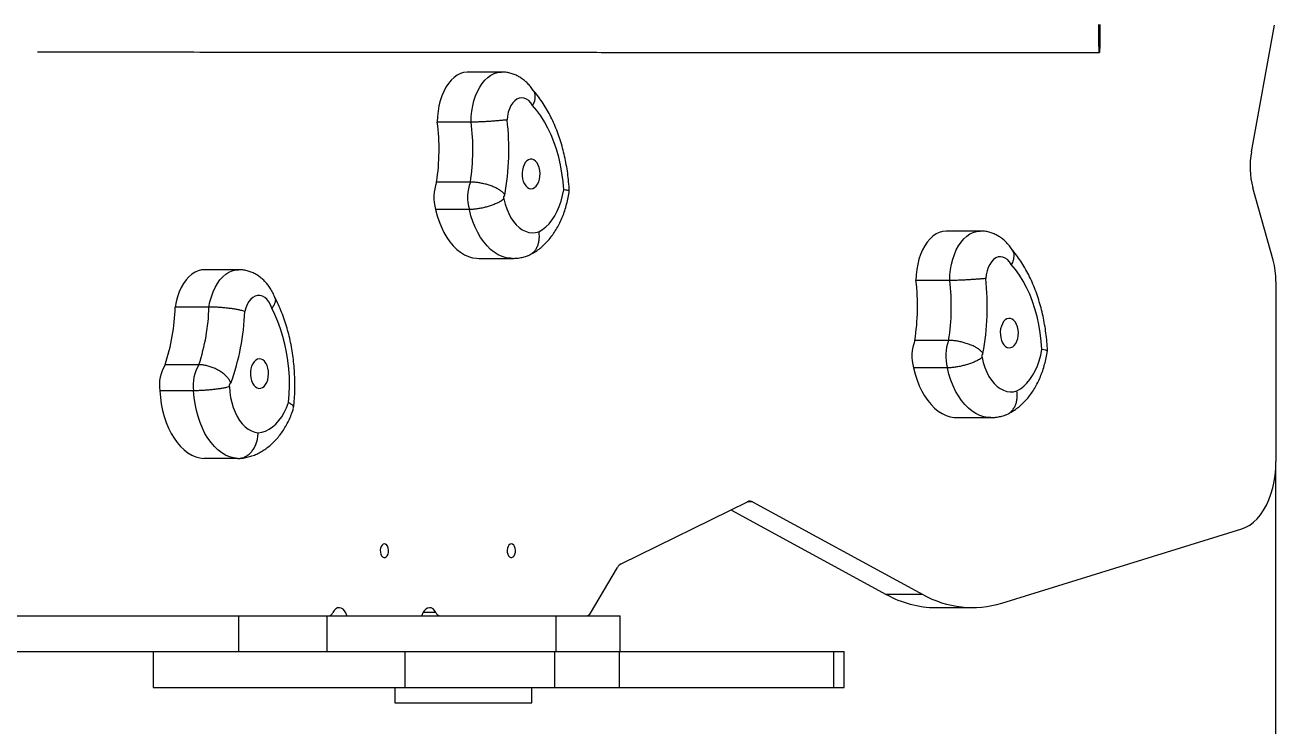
# Model space of a CAD drawing. Header units: millimetres. Extents: x -5960 to 5379, y -4374 to 3849.
# Drawn here: x 3148 to 3879, y 251 to 660 of the extents above; entities that cross this region are included whole.
import ezdxf

# ---------------------------------------------------------------- set-up
doc = ezdxf.new("R2010")
doc.units = ezdxf.units.MM
doc.layers.add('DIKOM_ОБЪЕКТ', color=7, linetype='Continuous')
doc.layers.add('DIKOM_РАЗМЕР_ОБЪЕКТА', color=7, linetype='Continuous')
doc.styles.add('style1', font='arial.ttf', dxfattribs={"width": 0.8})
doc.dimstyles.new('1-50', dxfattribs={"dimtxt": 300, "dimasz": 200, "dimexe": 100, "dimexo": 0, "dimgap": 100, "dimtad": 1, "dimtxsty": 'style1', "dimcen": 200, "dimclrd": 7, "dimclre": 7, "dimclrt": 7, "dimadec": 1, "dimazin": 2, "dimtfac": 1, "dimtmove": 0, "dimatfit": 2, "dimfxl": 0, "dimlwd": 25, "dimlwe": 18, "dimarcsym": 0})

# ---------------------------------------------------------------- blocks, each defined once
blk = doc.blocks.new('*D10')
at = {"layer": 'Defpoints', "color": 0, "transparency": 16777216}
for p in [(3878.62, 405.09), (-2876.93, -459.72), (3878.62, -2693.66)]:
    blk.add_point(p, dxfattribs=at)
at = {"layer": 'DIKOM_РАЗМЕР_ОБЪЕКТА', "color": 7, "lineweight": 18, "transparency": 16777216}
for p, q in [((3878.62, 405.09), (3878.62, -2793.66)), ((-2876.93, -459.72), (-2876.93, -2793.66))]:
    blk.add_line(p, q, dxfattribs=at)
at = {"layer": 'DIKOM_РАЗМЕР_ОБЪЕКТА', "color": 7, "lineweight": 25, "transparency": 16777216}
blk.add_line((-2676.93, -2693.66), (3678.62, -2693.66), dxfattribs=at)
at = {"layer": 'DIKOM_РАЗМЕР_ОБЪЕКТА', "color": 7, "transparency": 16777216}
for points in [[(-2676.93, -2660.33), (-2676.93, -2726.99), (-2876.93, -2693.66)], [(3678.62, -2660.33), (3678.62, -2726.99), (3878.62, -2693.66)]]:
    blk.add_solid(points, dxfattribs=at)
at = {"layer": 'DIKOM_РАЗМЕР_ОБЪЕКТА', "color": 7, "transparency": 16777216, "insert": (-142.96, -2440.49), "char_height": 300, "attachment_point": 5, "style": 'style1'}
blk.add_mtext('6750', dxfattribs=at)

msp = doc.modelspace()

# ---------------------------------------------------------------- linework, layer by layer
at = {"layer": 'DIKOM_ОБЪЕКТ', "color": 7, "linetype": 'Continuous', "lineweight": 15}
for p, q in [((3864.44, 586.248), (3878.051, 660.31)), ((3426.113, 632.788), (3406.364, 632.788)), ((3408.329, 603.546), (3388.579, 603.546)), ((3407.928, 568.513), (3388.178, 568.513)), ((3877.171, 522.76), (3865.32, 565.2)), ((3407.291, 552.479), (3387.541, 552.479)), ((3705.909, 539.889), (3686.16, 539.889)), ((3412.772, 523.881), (3432.521, 523.881)), ((3272.316, 517.288), (3252.567, 517.288)), ((3688.124, 510.979), (3668.375, 510.979)), ((3878.826, 510.326), (3878.826, 405.085)), ((3255.085, 495.463), (3235.336, 495.463)), ((3687.478, 475.956), (3667.729, 475.956)), ((3249.21, 461.76), (3229.461, 461.76)), ((3686.729, 459.934), (3666.979, 459.934)), ((3246.083, 446.522), (3226.334, 446.522)), ((3692.315, 430.865), (3712.065, 430.865)), ((3271.936, 406.932), (3252.186, 406.932)), ((3496.045, 345.382), (3569.934, 381.646)), ((3572.9, 381.574), (3569.788, 381.574)), ((3572.9, 381.574), (3672.33, 327.464)), ((3560.209, 376.873), (3651, 327.464)), ((3718.582, 322.38), (3858.871, 365.786)), ((3478.124, 316.543), (3493.927, 343.275)), ((3672.33, 327.464), (3651, 327.464)), ((3272.371, 315.013), (3272.371, 294.013)), ((3272.371, 315.013), (3324.068, 315.013)), ((3324.068, 315.013), (3324.068, 294.013)), ((3324.068, 315.013), (3457.812, 315.013)), ((3387.8, 316.824), (3380.244, 316.824)), ((3457.812, 315.013), (3457.812, 294.013)), ((3457.812, 315.013), (3495.553, 315.013)), ((3495.553, 294.013), (3495.553, 315.013)), ((3680.111, 319.752), (3701.44, 319.752)), ((3222.55, 294.013), (3222.55, 273.013)), ((3272.371, 294.013), (3324.068, 294.013)), ((3324.068, 294.013), (3457.812, 294.013)), ((3369.536, 294.013), (3369.536, 273.013)), ((3457.157, 294.013), (3457.157, 273.013)), ((3457.812, 294.013), (3495.553, 294.013)), ((3494.999, 273.013), (3494.999, 294.013)), ((3495.553, 294.013), (3620.161, 294.013)), ((3620.161, 294.013), (3620.161, 273.013)), ((3620.161, 294.013), (3626.319, 294.013)), ((3626.319, 273.013), (3626.319, 294.013)), ((3222.55, 273.013), (3369.536, 273.013)), ((3363.767, 273.013), (3363.767, 264.013)), ((3369.536, 273.013), (3457.157, 273.013)), ((3443.767, 264.013), (3443.767, 273.013)), ((3457.157, 273.013), (3494.999, 273.013)), ((3494.999, 273.013), (3620.161, 273.013)), ((3620.161, 273.013), (3626.319, 273.013)), ((3363.767, 264.013), (3443.767, 264.013))]:
    msp.add_line(p, q, dxfattribs=at)
at = {"layer": 'DIKOM_ОБЪЕКТ', "color": 7, "linetype": 'Continuous', "lineweight": 15, "flags": 128}
for points in [[(3775.568, 644.172), (3775.514, 644.351), (3775.463, 644.881), (3775.415, 645.743), (3775.372, 646.907), (3775.337, 648.329), (3775.31, 649.959), (3775.293, 651.738), (3775.285, 653.601), (3775.287, 655.481), (3775.3, 657.31), (3775.322, 659.022), (3775.354, 660.555)], [(3775.782, 660.555), (3775.813, 659.022), (3775.836, 657.31), (3775.848, 655.481), (3775.851, 653.601), (3775.843, 651.738), (3775.826, 649.959), (3775.799, 648.329), (3775.763, 646.907), (3775.721, 645.743), (3775.673, 644.881), (3775.622, 644.351), (3775.568, 644.172)], [(3406.364, 632.788), (3405.945, 632.78), (3403.976, 632.525), (3402.037, 631.916), (3400.151, 630.96), (3398.342, 629.67), (3396.631, 628.059), (3395.041, 626.15), (3393.59, 623.965), (3392.297, 621.531), (3391.177, 618.878), (3390.245, 616.039), (3389.511, 613.048), (3388.985, 609.944), (3388.673, 606.763), (3388.579, 603.546)], [(3408.329, 603.546), (3408.422, 606.763), (3408.734, 609.944), (3409.26, 613.048), (3409.994, 616.039), (3410.927, 618.878), (3412.046, 621.531), (3413.34, 623.965), (3414.791, 626.15), (3416.381, 628.059), (3418.091, 629.67), (3419.901, 630.96), (3421.786, 631.916), (3423.726, 632.525), (3425.694, 632.78), (3426.109, 632.788)], [(3444.26, 613.305), (3443.21, 614.868), (3442.018, 616.128), (3440.714, 617.05), (3439.334, 617.608), (3437.918, 617.788), (3436.502, 617.584), (3435.127, 617.002), (3433.829, 616.058), (3432.644, 614.778), (3431.605, 613.197), (3430.74, 611.358), (3430.073, 609.312), (3429.621, 607.114), (3429.399, 604.825)], [(3462.519, 564.003), (3462.094, 568.911), (3461.449, 573.755), (3460.588, 578.509), (3459.517, 583.148), (3458.24, 587.646), (3456.765, 591.98), (3455.1, 596.126), (3453.252, 600.062), (3451.234, 603.767), (3449.054, 607.222), (3446.725, 610.407), (3444.26, 613.305)], [(3441.875, 581.514), (3440.885, 580.85), (3439.998, 579.875), (3439.249, 578.628), (3438.669, 577.16), (3438.282, 575.533), (3438.104, 573.812), (3438.142, 572.067), (3438.395, 570.371), (3438.852, 568.792), (3439.494, 567.396), (3440.296, 566.239), (3441.224, 565.369), (3442.24, 564.822), (3443.303, 564.619), (3444.369, 564.77), (3445.395, 565.267), (3446.338, 566.091), (3447.161, 567.208), (3447.828, 568.572), (3448.314, 570.128), (3448.598, 571.811), (3448.668, 573.552), (3448.522, 575.282), (3448.166, 576.927), (3447.613, 578.422), (3446.888, 579.705), (3446.019, 580.724), (3445.042, 581.436), (3443.997, 581.814), (3442.926, 581.84), (3441.875, 581.514)], [(3448.008, 539.496), (3450.052, 540.724), (3452.009, 542.278), (3453.862, 544.144), (3455.592, 546.301), (3457.181, 548.729), (3458.614, 551.404), (3459.876, 554.299), (3460.954, 557.384), (3461.838, 560.63), (3462.519, 564.003)], [(3427.553, 558.669), (3428.283, 555.659), (3429.216, 552.801), (3430.338, 550.131), (3431.636, 547.683), (3433.094, 545.487), (3434.694, 543.57), (3436.414, 541.957), (3438.235, 540.668), (3440.133, 539.719), (3442.083, 539.123), (3444.063, 538.885), (3446.046, 539.01), (3448.008, 539.496)], [(3387.541, 552.479), (3388.485, 548.847), (3389.626, 545.368), (3390.953, 542.07), (3392.456, 538.979), (3394.124, 536.121), (3395.942, 533.519), (3397.896, 531.194), (3399.97, 529.163), (3402.147, 527.445), (3404.41, 526.053), (3406.74, 524.997), (3409.12, 524.287), (3411.529, 523.928), (3412.772, 523.881)], [(3432.556, 523.881), (3431.278, 523.928), (3428.869, 524.287), (3426.49, 524.997), (3424.159, 526.053), (3421.896, 527.445), (3419.719, 529.163), (3417.645, 531.194), (3415.691, 533.519), (3413.873, 536.121), (3412.206, 538.979), (3410.702, 542.07), (3409.375, 545.368), (3408.235, 548.847), (3407.291, 552.479)], [(3686.16, 539.889), (3685.944, 539.887), (3683.974, 539.669), (3682.03, 539.097), (3680.138, 538.176), (3678.32, 536.919), (3676.598, 535.341), (3674.994, 533.461), (3673.529, 531.303), (3672.218, 528.893), (3671.08, 526.261), (3670.128, 523.439), (3669.373, 520.463), (3668.825, 517.368), (3668.491, 514.194), (3668.375, 510.979)], [(3688.124, 510.979), (3688.24, 514.194), (3688.575, 517.368), (3689.122, 520.463), (3689.877, 523.439), (3690.829, 526.261), (3691.968, 528.893), (3693.278, 531.303), (3694.744, 533.461), (3696.347, 535.341), (3698.069, 536.919), (3699.887, 538.176), (3701.78, 539.097), (3703.723, 539.669), (3705.693, 539.887), (3705.907, 539.889)], [(3724.122, 520.289), (3723.084, 521.872), (3721.9, 523.153), (3720.602, 524.099), (3719.227, 524.683), (3717.812, 524.889), (3716.395, 524.711), (3715.015, 524.155), (3713.711, 523.236), (3712.517, 521.978), (3711.467, 520.416), (3710.589, 518.594), (3709.908, 516.56), (3709.441, 514.371), (3709.203, 512.086)], [(3742.035, 470.65), (3741.644, 475.565), (3741.033, 480.421), (3740.206, 485.191), (3739.167, 489.849), (3737.922, 494.371), (3736.477, 498.732), (3734.841, 502.909), (3733.021, 506.879), (3731.029, 510.622), (3728.873, 514.117), (3726.567, 517.345), (3724.122, 520.289)], [(3252.567, 517.288), (3250.817, 517.147), (3248.866, 516.653), (3246.96, 515.809), (3245.123, 514.625), (3243.379, 513.117), (3241.747, 511.302), (3240.249, 509.204), (3238.902, 506.847), (3237.725, 504.262), (3236.73, 501.48), (3235.93, 498.535), (3235.336, 495.463)], [(3255.085, 495.463), (3255.68, 498.535), (3256.479, 501.48), (3257.474, 504.262), (3258.652, 506.847), (3259.998, 509.204), (3261.496, 511.302), (3263.128, 513.117), (3264.873, 514.625), (3266.71, 515.809), (3268.615, 516.653), (3270.567, 517.147), (3272.321, 517.288)], [(3291.745, 494.866), (3290.976, 496.814), (3290.02, 498.529), (3288.904, 499.963), (3287.658, 501.078), (3286.316, 501.842), (3284.915, 502.234), (3283.494, 502.245), (3282.092, 501.873), (3280.746, 501.129), (3279.494, 500.033), (3278.369, 498.616), (3277.404, 496.915), (3276.623, 494.978), (3276.05, 492.858)], [(3301.677, 439.592), (3302.035, 444.514), (3302.17, 449.466), (3302.083, 454.421), (3301.773, 459.352), (3301.244, 464.233), (3300.496, 469.038), (3299.535, 473.74), (3298.366, 478.316), (3296.994, 482.739), (3295.428, 486.987), (3293.675, 491.036), (3291.745, 494.866)], [(3721.515, 488.544), (3720.521, 487.899), (3719.626, 486.94), (3718.869, 485.707), (3718.279, 484.25), (3717.881, 482.63), (3717.691, 480.912), (3717.717, 479.167), (3717.957, 477.467), (3718.403, 475.88), (3719.036, 474.472), (3719.829, 473.3), (3720.751, 472.413), (3721.763, 471.846), (3722.824, 471.624), (3723.892, 471.754), (3724.921, 472.233), (3725.87, 473.039), (3726.7, 474.141), (3727.378, 475.492), (3727.874, 477.039), (3728.17, 478.716), (3728.252, 480.457), (3728.118, 482.188), (3727.773, 483.841), (3727.231, 485.346), (3726.515, 486.642), (3725.653, 487.677), (3724.681, 488.408), (3723.638, 488.804), (3722.569, 488.85), (3721.515, 488.544)], [(3727.354, 446.415), (3729.405, 447.605), (3731.374, 449.122), (3733.24, 450.953), (3734.985, 453.078), (3736.591, 455.477), (3738.042, 458.125), (3739.324, 460.995), (3740.424, 464.061), (3741.33, 467.289), (3742.035, 470.65)], [(3284.461, 465.123), (3283.4, 464.893), (3282.389, 464.32), (3281.47, 463.426), (3280.679, 462.249), (3280.05, 460.837), (3279.609, 459.247), (3279.372, 457.544), (3279.351, 455.799), (3279.546, 454.083), (3279.948, 452.465), (3280.542, 451.013), (3281.302, 449.785), (3282.199, 448.832), (3283.195, 448.194), (3284.25, 447.895), (3285.319, 447.948), (3286.36, 448.352), (3287.331, 449.089), (3288.19, 450.13), (3288.903, 451.431), (3289.441, 452.94), (3289.782, 454.595), (3289.911, 456.328), (3289.824, 458.067), (3289.525, 459.743), (3289.024, 461.286), (3288.343, 462.633), (3287.51, 463.728), (3286.559, 464.528), (3285.528, 465), (3284.461, 465.123)], [(3707.034, 465.967), (3707.743, 462.944), (3708.655, 460.069), (3709.759, 457.378), (3711.04, 454.906), (3712.482, 452.683), (3714.068, 450.736), (3715.778, 449.092), (3717.589, 447.769), (3719.48, 446.785), (3721.426, 446.152), (3723.404, 445.877), (3725.388, 445.965), (3727.354, 446.415)], [(3666.979, 459.934), (3667.898, 456.285), (3669.014, 452.785), (3670.318, 449.462), (3671.8, 446.344), (3673.447, 443.455), (3675.247, 440.819), (3677.184, 438.457), (3679.244, 436.389), (3681.409, 434.63), (3683.662, 433.196), (3685.985, 432.097), (3688.359, 431.342), (3690.765, 430.938), (3692.315, 430.865)], [(3712.089, 430.865), (3710.515, 430.938), (3708.109, 431.342), (3705.734, 432.097), (3703.411, 433.196), (3701.158, 434.63), (3698.993, 436.389), (3696.933, 438.457), (3694.996, 440.819), (3693.196, 443.455), (3691.549, 446.344), (3690.067, 449.462), (3688.763, 452.785), (3687.648, 456.285), (3686.729, 459.934)], [(3226.334, 446.522), (3226.678, 442.617), (3227.235, 438.779), (3228.002, 435.037), (3228.971, 431.423), (3230.136, 427.965), (3231.486, 424.692), (3233.011, 421.63), (3234.698, 418.803), (3236.534, 416.234), (3238.504, 413.945), (3240.592, 411.954), (3242.781, 410.276), (3245.053, 408.925), (3247.391, 407.913), (3249.775, 407.246), (3252.186, 406.932)], [(3271.936, 406.932), (3269.525, 407.246), (3267.141, 407.913), (3264.803, 408.925), (3262.53, 410.276), (3260.341, 411.954), (3258.253, 413.945), (3256.283, 416.234), (3254.447, 418.803), (3252.76, 421.63), (3251.235, 424.692), (3249.885, 427.965), (3248.721, 431.423), (3247.751, 435.037), (3246.985, 438.779), (3246.427, 442.617), (3246.083, 446.522)], [(3267.865, 450.987), (3267.643, 450.968), (3267.431, 450.856), (3267.245, 450.658), (3267.097, 450.387), (3266.997, 450.064), (3266.952, 449.708), (3266.965, 449.346), (3267.036, 449.002)], [(3267.036, 449.002), (3267.271, 445.788), (3267.724, 442.637), (3268.391, 439.588), (3269.263, 436.68), (3270.328, 433.949), (3271.575, 431.43), (3272.986, 429.153), (3274.544, 427.149), (3276.23, 425.441), (3278.023, 424.051), (3279.899, 422.997), (3281.836, 422.291), (3283.81, 421.944)], [(3283.81, 421.944), (3285.977, 422.28), (3288.114, 422.967), (3290.198, 423.998), (3292.208, 425.363), (3294.124, 427.049), (3295.928, 429.038), (3297.602, 431.311), (3299.127, 433.845), (3300.491, 436.614), (3301.677, 439.592)], [(3858.871, 365.786), (3861.226, 366.713), (3863.513, 368.015), (3865.71, 369.678), (3867.796, 371.686), (3869.75, 374.021), (3871.554, 376.658), (3873.189, 379.573), (3874.64, 382.736), (3875.893, 386.118), (3876.935, 389.684), (3877.756, 393.401), (3878.348, 397.232), (3878.706, 401.139), (3878.826, 405.085)], [(3357.657, 357.013), (3356.935, 356.835), (3356.276, 356.318), (3355.74, 355.507), (3355.374, 354.474), (3355.212, 353.312), (3355.266, 352.123), (3355.533, 351.013), (3355.989, 350.081), (3356.593, 349.409), (3357.292, 349.058), (3358.023, 349.058), (3358.721, 349.409), (3359.326, 350.081), (3359.781, 351.013), (3360.048, 352.123), (3360.103, 353.312), (3359.94, 354.474), (3359.575, 355.507), (3359.039, 356.318), (3358.38, 356.835), (3357.657, 357.013)], [(3431.847, 357.013), (3431.124, 356.835), (3430.466, 356.318), (3429.93, 355.507), (3429.564, 354.474), (3429.402, 353.312), (3429.456, 352.123), (3429.723, 351.013), (3430.179, 350.081), (3430.783, 349.409), (3431.482, 349.058), (3432.213, 349.058), (3432.911, 349.409), (3433.515, 350.081), (3433.971, 351.013), (3434.238, 352.123), (3434.293, 353.312), (3434.13, 354.474), (3433.765, 355.507), (3433.229, 356.318), (3432.57, 356.835), (3431.847, 357.013)], [(3335.763, 315.013), (3335.719, 315.169), (3335.143, 316.678), (3334.376, 317.943), (3333.458, 318.9), (3332.432, 319.503), (3331.35, 319.721), (3330.265, 319.544), (3329.231, 318.981), (3328.299, 318.059), (3327.514, 316.824)], [(3387.8, 316.824), (3387.016, 318.059), (3386.084, 318.981), (3385.05, 319.544), (3383.965, 319.721), (3382.883, 319.503), (3381.857, 318.9), (3380.938, 317.943), (3380.172, 316.678), (3379.596, 315.169), (3379.552, 315.013)]]:
    msp.add_lwpolyline(points, dxfattribs=at)
at = {"layer": 'DIKOM_ОБЪЕКТ', "color": 7, "linetype": 'Continuous', "lineweight": 15}
for centre, radius, start, end in [((3262.314, 587.473), 127.284, 351.433697, 7.254635), ((3282.063, 587.473), 127.284, 351.433697, 7.254635), ((3279.341, 587.49), 151.055, 349.874117, 6.589587), ((3911.249, 577.662), 47.59, 169.606433, 195.180559), ((3411.917, 559.54), 25.378, 159.293451, 196.156222), ((3431.664, 559.54), 25.376, 159.291959, 196.157714), ((3428.992, 559.542), 1.684, 124.293632, 211.240324), ((3832.326, 510.466), 46.5, 359.827175, 15.330376), ((3559.205, 495.806), 150.879, 349.465847, 6.194309), ((3542.063, 495.791), 127.222, 351.030103, 6.856124), ((3561.817, 495.792), 127.217, 351.029457, 6.855991), ((3116.814, 498.758), 118.567, 341.817414, 358.407528), ((3136.577, 498.756), 118.554, 341.816071, 358.408085), ((3137.573, 498.19), 138.579, 340.085162, 357.794879), ((3691.366, 466.821), 25.34, 158.87134, 195.771319), ((3711.116, 466.822), 25.342, 158.873089, 195.771271), ((3708.468, 466.829), 1.673, 123.64307, 211.019157), ((3249.263, 449.755), 23.156, 148.775264, 188.026003), ((3269.015, 449.755), 23.158, 148.778117, 188.02487), ((3571.35, 378.84), 3.144, 60.451867, 116.769319), ((3498.546, 340.752), 5.263, 118.374871, 151.358415), ((3680.467, 379.894), 60.143, 240.663002, 269.660642), ((3701.361, 378.644), 58.841, 240.436756, 287.018523), ((3324.853, 317.849), 2.852, 276.045035, 338.934284), ((3390.462, 317.85), 2.853, 201.076804, 263.949465), ((3475.682, 317.708), 2.705, 274.96971, 334.480205)]:
    msp.add_arc(centre, radius, start, end, dxfattribs=at)
for points, knots in [([(3154.782, 644.629), (3159.218, 644.624), (3169.798, 644.613), (3189.747, 644.593), (3214.612, 644.569), (3242.702, 644.543), (3270.953, 644.518), (3299.309, 644.492), (3329.654, 644.466), (3362.126, 644.438), (3396.914, 644.409), (3427.44, 644.385), (3453.272, 644.366), (3473.924, 644.351), (3494.087, 644.336), (3509.812, 644.326), (3521.162, 644.318), (3528.299, 644.313), (3535.651, 644.309), (3543.543, 644.304), (3552.277, 644.298), (3561.708, 644.292), (3571.809, 644.286), (3582.555, 644.279), (3594.13, 644.272), (3606.541, 644.265), (3620.355, 644.257), (3635.651, 644.248), (3652.507, 644.239), (3670.428, 644.229), (3689.415, 644.218), (3709.465, 644.207), (3730.572, 644.196), (3752.724, 644.184), (3767.841, 644.176), (3775.568, 644.172)], [0, 0, 0, 0, 0.024998, 0.0596185, 0.1091527, 0.1586645, 0.2080256, 0.2572734, 0.3064398, 0.3647566, 0.423002, 0.4812194, 0.5153704, 0.5484344, 0.5802791, 0.6109188, 0.6220507, 0.6330162, 0.6439495, 0.6559562, 0.6692827, 0.683931, 0.6989548, 0.7151577, 0.7325419, 0.7511099, 0.7708636, 0.7943131, 0.819245, 0.8456613, 0.8735629, 0.90295, 0.9338211, 0.9661729, 1, 1, 1, 1]), ([(3444.7, 621.952), (3444.672, 621.999), (3444.18, 622.826), (3443.071, 624.296), (3441.331, 626.276), (3439.422, 628.002), (3437.384, 629.479), (3435.229, 630.695), (3432.905, 631.678), (3430.433, 632.372), (3428.126, 632.752), (3426.681, 632.752), (3426.105, 632.752)], [0, 0, 0, 0, 0.0072338, 0.1273838, 0.2446705, 0.3591542, 0.4711523, 0.5811467, 0.6896031, 0.8076371, 0.9233165, 1, 1, 1, 1]), ([(3465.727, 563.286), (3465.703, 563.787), (3465.596, 565.99), (3465.257, 569.878), (3464.631, 574.92), (3463.791, 579.899), (3462.746, 584.8), (3461.497, 589.605), (3460.044, 594.297), (3458.389, 598.859), (3456.535, 603.273), (3454.483, 607.522), (3452.238, 611.587), (3449.805, 615.451), (3447.183, 619.08), (3445.269, 621.447), (3444.229, 622.594), (3444.161, 622.668)], [0, 0, 0, 0, 0.0217817, 0.0958809, 0.1700543, 0.2443256, 0.3187212, 0.393267, 0.4679833, 0.5428842, 0.6179714, 0.6932328, 0.7686353, 0.8441098, 0.9195286, 0.9947442, 1, 1, 1, 1]), ([(3444.665, 621.931), (3444.848, 621.646), (3445.313, 620.92), (3445.647, 619.507), (3445.698, 617.765), (3445.321, 615.702), (3444.713, 614.179), (3444.266, 613.318), (3444.26, 613.305)], [0, 0, 0, 0, 0.1304015, 0.3325549, 0.5295431, 0.7321977, 0.9959953, 1, 1, 1, 1]), ([(3429.399, 604.825), (3429.389, 604.824), (3428.689, 604.76), (3427.296, 604.631), (3424.973, 604.425), (3422.683, 604.234), (3420.23, 604.048), (3417.727, 603.88), (3415.194, 603.736), (3412.754, 603.63), (3410.406, 603.559), (3409.028, 603.551), (3408.329, 603.546)], [0, 0, 0, 0, 0.0020435, 0.1451452, 0.2509385, 0.3597571, 0.4650791, 0.573434, 0.678551, 0.7867006, 0.8918268, 1, 1, 1, 1]), ([(3428.044, 560.933), (3428.04, 560.939), (3427.772, 561.432), (3427.085, 562.283), (3425.702, 563.427), (3423.934, 564.551), (3421.788, 565.587), (3419.474, 566.476), (3417.071, 567.21), (3414.64, 567.788), (3412.258, 568.203), (3409.973, 568.464), (3408.61, 568.497), (3407.928, 568.513)], [0, 0, 0, 0, 0.0010754, 0.0825334, 0.1644331, 0.2697871, 0.3751551, 0.4795689, 0.5839844, 0.6879831, 0.7919705, 0.8959838, 1, 1, 1, 1]), ([(3442.431, 525.874), (3442.996, 526.157), (3444.486, 526.904), (3446.787, 528.37), (3449.314, 530.3), (3451.716, 532.509), (3453.987, 534.987), (3456.109, 537.727), (3458.067, 540.712), (3459.844, 543.919), (3461.425, 547.323), (3462.8, 550.894), (3463.964, 554.601), (3464.901, 558.418), (3465.459, 561.325), (3465.684, 562.955), (3465.727, 563.268)], [0, 0, 0, 0, 0.0441202, 0.1163983, 0.1896414, 0.2644094, 0.3407483, 0.4185742, 0.4976541, 0.5776633, 0.6582436, 0.7390577, 0.8198363, 0.9004647, 0.9809094, 1, 1, 1, 1]), ([(3465.682, 563.284), (3465.688, 563.311), (3465.707, 563.385), (3465.271, 563.532), (3464.319, 563.74), (3463.25, 563.906), (3462.527, 564.002), (3462.519, 564.003)], [0, 0, 0, 0, 0.1391416, 0.388946, 0.6458095, 0.9959489, 1, 1, 1, 1]), ([(3427.553, 558.669), (3427.546, 558.662), (3426.944, 558.109), (3425.672, 557.265), (3423.507, 556.155), (3421.324, 555.246), (3418.979, 554.437), (3416.542, 553.746), (3414.08, 553.191), (3411.669, 552.784), (3409.358, 552.528), (3407.98, 552.495), (3407.291, 552.479)], [0, 0, 0, 0, 0.0016814, 0.1432375, 0.250402, 0.3575646, 0.4646493, 0.5717443, 0.6788034, 0.7858752, 0.892937, 1, 1, 1, 1]), ([(3441.627, 525.575), (3441.845, 525.641), (3442.673, 525.893), (3443.958, 526.742), (3445.408, 528.078), (3446.597, 529.779), (3447.484, 531.733), (3448.055, 533.927), (3448.31, 536.491), (3448.18, 538.397), (3448.012, 539.471), (3448.008, 539.496)], [0, 0, 0, 0, 0.0460937, 0.1745613, 0.3067559, 0.4352472, 0.5674678, 0.6960253, 0.8283107, 0.9959263, 1, 1, 1, 1]), ([(3724.652, 528.807), (3724.624, 528.855), (3724.138, 529.692), (3723.04, 531.179), (3721.317, 533.183), (3719.424, 534.934), (3717.399, 536.438), (3715.255, 537.682), (3712.94, 538.695), (3710.472, 539.421), (3708.086, 539.838), (3706.56, 539.854), (3705.904, 539.86)], [0, 0, 0, 0, 0.007332, 0.1262393, 0.2423526, 0.3556704, 0.4664951, 0.5752754, 0.6825085, 0.7993144, 0.9137672, 1, 1, 1, 1]), ([(3724.615, 528.785), (3724.785, 528.518), (3725.235, 527.813), (3725.552, 526.431), (3725.592, 524.705), (3725.199, 522.663), (3724.585, 521.153), (3724.129, 520.302), (3724.122, 520.289)], [0, 0, 0, 0, 0.1242182, 0.3278074, 0.5261927, 0.7302899, 0.9959598, 1, 1, 1, 1]), ([(3745.238, 469.827), (3745.217, 470.328), (3745.125, 472.532), (3744.814, 476.425), (3744.224, 481.475), (3743.419, 486.466), (3742.41, 491.382), (3741.195, 496.204), (3739.777, 500.917), (3738.157, 505.502), (3736.336, 509.943), (3734.319, 514.222), (3732.106, 518.32), (3729.705, 522.22), (3727.114, 525.889), (3725.225, 528.28), (3724.199, 529.438), (3724.136, 529.509)], [0, 0, 0, 0, 0.0217806, 0.0959081, 0.1701065, 0.2443972, 0.3188082, 0.3933654, 0.4680901, 0.5429973, 0.6180918, 0.6933636, 0.7687837, 0.8442958, 0.9197716, 0.9950732, 1, 1, 1, 1]), ([(3432.575, 523.892), (3433.457, 523.915), (3435.288, 523.963), (3438.033, 524.429), (3440.169, 524.994), (3441.35, 525.427), (3441.641, 525.534)], [0, 0, 0, 0, 0.285457, 0.5926123, 0.8994725, 1, 1, 1, 1]), ([(3293.726, 500.736), (3293.699, 500.812), (3293.335, 501.87), (3292.442, 503.825), (3290.999, 506.411), (3289.365, 508.701), (3287.621, 510.683), (3285.723, 512.423), (3283.69, 513.912), (3281.541, 515.141), (3279.221, 516.139), (3276.751, 516.848), (3274.41, 517.244), (3272.931, 517.252), (3272.322, 517.255)], [0, 0, 0, 0, 0.0081879, 0.1133223, 0.2196426, 0.31365, 0.4054609, 0.4950749, 0.5827303, 0.6687956, 0.7536416, 0.8460222, 0.936555, 1, 1, 1, 1]), ([(3709.203, 512.086), (3709.193, 512.085), (3708.493, 512.034), (3707.098, 511.928), (3704.774, 511.752), (3702.484, 511.587), (3700.029, 511.424), (3697.525, 511.276), (3694.991, 511.148), (3692.55, 511.053), (3690.202, 510.991), (3688.823, 510.983), (3688.124, 510.979)], [0, 0, 0, 0, 0.0020424, 0.1451459, 0.2509402, 0.3597568, 0.4650793, 0.5734374, 0.6785562, 0.7867062, 0.8918244, 1, 1, 1, 1]), ([(3293.726, 500.736), (3293.732, 500.728), (3293.937, 500.375), (3293.98, 499.531), (3293.812, 498.224), (3293.139, 496.665), (3292.323, 495.521), (3291.754, 494.875), (3291.745, 494.866)], [0, 0, 0, 0, 0.0059246, 0.2370085, 0.4621953, 0.6938555, 0.9954176, 1, 1, 1, 1]), ([(3304.581, 436.497), (3304.637, 436.996), (3304.88, 439.179), (3305.161, 443.078), (3305.345, 448.192), (3305.312, 453.314), (3305.073, 458.424), (3304.625, 463.505), (3303.968, 468.54), (3303.105, 473.511), (3302.036, 478.401), (3300.761, 483.194), (3299.284, 487.87), (3297.606, 492.417), (3295.723, 496.807), (3294.334, 499.679), (3293.578, 501.086), (3293.557, 501.126)], [0, 0, 0, 0, 0.022134, 0.0968174, 0.1714662, 0.2461083, 0.320771, 0.395476, 0.4702527, 0.5451314, 0.6201401, 0.6953027, 0.7706378, 0.8461602, 0.9218707, 0.9977542, 1, 1, 1, 1]), ([(3276.05, 492.858), (3276.04, 492.861), (3275.352, 493.091), (3273.98, 493.471), (3271.679, 493.958), (3269.406, 494.346), (3266.964, 494.684), (3264.47, 494.963), (3261.943, 495.186), (3259.507, 495.343), (3257.162, 495.444), (3255.784, 495.457), (3255.085, 495.463)], [0, 0, 0, 0, 0.0020439, 0.1451497, 0.2509374, 0.3597621, 0.4650854, 0.5734325, 0.6785519, 0.7867087, 0.8918325, 1, 1, 1, 1]), ([(3707.541, 468.222), (3707.537, 468.229), (3707.27, 468.725), (3706.593, 469.589), (3705.216, 470.753), (3703.456, 471.899), (3701.317, 472.958), (3699.01, 473.868), (3696.612, 474.619), (3694.186, 475.211), (3691.807, 475.638), (3689.523, 475.905), (3688.16, 475.939), (3687.478, 475.956)], [0, 0, 0, 0, 0.0010784, 0.082535, 0.1644322, 0.2697861, 0.3751533, 0.4795694, 0.5839818, 0.6879812, 0.7919715, 0.8959884, 1, 1, 1, 1]), ([(3721.55, 432.691), (3722.122, 432.966), (3723.622, 433.687), (3725.941, 435.114), (3728.487, 436.997), (3730.91, 439.161), (3733.203, 441.595), (3735.351, 444.292), (3737.337, 447.238), (3739.145, 450.41), (3740.76, 453.784), (3742.17, 457.329), (3743.369, 461.015), (3744.343, 464.816), (3744.938, 467.764), (3745.183, 469.443), (3745.236, 469.806)], [0, 0, 0, 0, 0.044205, 0.1161442, 0.1890222, 0.2633959, 0.3393398, 0.4167936, 0.4955488, 0.5752877, 0.6556538, 0.736313, 0.8169626, 0.8974773, 0.9778097, 1, 1, 1, 1]), ([(3745.192, 469.825), (3745.199, 469.856), (3745.218, 469.942), (3744.784, 470.111), (3743.833, 470.35), (3742.766, 470.539), (3742.043, 470.649), (3742.035, 470.65)], [0, 0, 0, 0, 0.1385906, 0.3885483, 0.6455753, 0.9959446, 1, 1, 1, 1]), ([(3267.865, 450.987), (3267.863, 450.994), (3267.675, 451.582), (3267.15, 452.667), (3265.979, 454.23), (3264.428, 455.811), (3262.484, 457.323), (3260.346, 458.644), (3258.09, 459.754), (3255.776, 460.637), (3253.478, 461.278), (3251.246, 461.682), (3249.889, 461.734), (3249.21, 461.76)], [0, 0, 0, 0, 0.0010813, 0.0825395, 0.1644328, 0.2697863, 0.3751574, 0.4795738, 0.5839826, 0.6879795, 0.7919701, 0.8959815, 1, 1, 1, 1]), ([(3707.034, 465.967), (3707.027, 465.961), (3706.419, 465.418), (3705.144, 464.595), (3702.97, 463.514), (3700.782, 462.628), (3698.43, 461.84), (3695.989, 461.167), (3693.523, 460.627), (3691.109, 460.232), (3688.797, 459.982), (3687.418, 459.95), (3686.729, 459.934)], [0, 0, 0, 0, 0.0016838, 0.1432342, 0.2503972, 0.3575569, 0.4646478, 0.5717327, 0.6788, 0.7858645, 0.8929328, 1, 1, 1, 1]), ([(3267.036, 449.002), (3267.028, 448.999), (3266.359, 448.713), (3264.992, 448.356), (3262.702, 447.905), (3260.419, 447.554), (3257.985, 447.247), (3255.473, 446.989), (3252.95, 446.784), (3250.495, 446.634), (3248.156, 446.54), (3246.774, 446.528), (3246.083, 446.522)], [0, 0, 0, 0, 0.0016832, 0.143234, 0.2503978, 0.3575573, 0.4646476, 0.5717345, 0.6788017, 0.7858681, 0.8929308, 1, 1, 1, 1]), ([(3720.73, 432.405), (3720.998, 432.485), (3721.877, 432.749), (3723.216, 433.621), (3724.673, 434.964), (3725.875, 436.67), (3726.775, 438.629), (3727.361, 440.83), (3727.632, 443.401), (3727.522, 445.313), (3727.357, 446.389), (3727.354, 446.415)], [0, 0, 0, 0, 0.0557938, 0.1829617, 0.3138072, 0.4409943, 0.5718685, 0.6991183, 0.8300576, 0.9959653, 1, 1, 1, 1]), ([(3304.537, 436.502), (3304.557, 436.628), (3304.61, 436.967), (3304.236, 437.614), (3303.371, 438.511), (3302.367, 439.191), (3301.685, 439.587), (3301.677, 439.592)], [0, 0, 0, 0, 0.146802, 0.3943745, 0.6489554, 0.9959882, 1, 1, 1, 1]), ([(3272.106, 406.93), (3272.868, 406.979), (3274.623, 407.09), (3277.339, 407.577), (3280.222, 408.387), (3283.028, 409.496), (3285.746, 410.892), (3288.365, 412.57), (3290.876, 414.528), (3293.266, 416.762), (3295.524, 419.266), (3297.631, 422.029), (3299.572, 425.036), (3301.333, 428.263), (3302.89, 431.687), (3303.932, 434.391), (3304.431, 435.958), (3304.538, 436.292)], [0, 0, 0, 0, 0.050856, 0.1171329, 0.1834475, 0.2501778, 0.3176502, 0.3861658, 0.4559671, 0.5272213, 0.5999725, 0.6741192, 0.7494354, 0.8256035, 0.9022821, 0.9791517, 1, 1, 1, 1]), ([(3712.101, 430.889), (3712.878, 430.901), (3714.605, 430.926), (3717.252, 431.347), (3719.351, 431.872), (3720.495, 432.272), (3720.745, 432.359)], [0, 0, 0, 0, 0.2643918, 0.5874136, 0.9098913, 1, 1, 1, 1]), ([(3271.936, 406.932), (3272.592, 406.972), (3273.924, 407.053), (3275.858, 407.707), (3277.698, 408.742), (3279.36, 410.147), (3280.825, 411.9), (3282.028, 413.92), (3282.954, 416.188), (3283.624, 418.838), (3283.804, 420.808), (3283.809, 421.917), (3283.81, 421.944)], [0, 0, 0, 0, 0.1057806, 0.2146171, 0.320388, 0.4292289, 0.5350219, 0.6438819, 0.7497309, 0.8586446, 0.9966452, 1, 1, 1, 1]), ([(3140.423, 315.013), (3143.49, 315.013), (3149.542, 315.013), (3158.362, 315.013), (3166.849, 315.013), (3175.069, 315.013), (3183.068, 315.013), (3190.872, 315.013), (3199.452, 315.013), (3208.688, 315.013), (3218.407, 315.013), (3227.634, 315.013), (3236.286, 315.013), (3244.278, 315.013), (3251.523, 315.013), (3257.933, 315.013), (3262.742, 315.013), (3266.212, 315.013), (3268.655, 315.013), (3270.569, 315.013), (3271.946, 315.013), (3272.228, 315.013), (3272.371, 315.013)], [0, 0, 0, 0, 0.0457072, 0.0901555, 0.1339883, 0.1776831, 0.2215504, 0.2657723, 0.3104212, 0.3725002, 0.435211, 0.4982562, 0.5612805, 0.6239343, 0.6859293, 0.7471114, 0.8075482, 0.8453219, 0.8831326, 0.9212535, 0.9600549, 1, 1, 1, 1]), ([(3140.423, 294.013), (3143.49, 294.013), (3149.542, 294.013), (3158.362, 294.013), (3166.849, 294.013), (3175.069, 294.013), (3183.068, 294.013), (3190.872, 294.013), (3199.452, 294.013), (3208.688, 294.013), (3218.407, 294.013), (3227.634, 294.013), (3236.286, 294.013), (3244.278, 294.013), (3251.523, 294.013), (3257.933, 294.013), (3262.742, 294.013), (3266.212, 294.013), (3268.655, 294.013), (3270.569, 294.013), (3271.946, 294.013), (3272.228, 294.013), (3272.371, 294.013)], [0, 0, 0, 0, 0.0457072, 0.0901555, 0.1339883, 0.1776831, 0.2215504, 0.2657723, 0.3104212, 0.3725002, 0.435211, 0.4982562, 0.5612805, 0.6239343, 0.6859293, 0.7471114, 0.8075482, 0.8453219, 0.8831326, 0.9212535, 0.9600549, 1, 1, 1, 1])]:
    msp.add_open_spline(points, degree=3, knots=knots, dxfattribs=at)

# ---------------------------------------------------------------- dimensions: what is measured, and where the dimension line sits
at = {"layer": 'DIKOM_РАЗМЕР_ОБЪЕКТА'}
dim = msp.add_linear_dim(base=(3878.624, -2693.661), p1=(-2876.932, -459.722), p2=(3878.624, 405.085), text='6750', dimstyle='1-50', dxfattribs=at)
dim.commit()
dim.dimension.update_dxf_attribs({"geometry": '*D10', "text_midpoint": (-142.96, -2693.661), "dimtype": 160})

doc.saveas('drawing.dxf')
